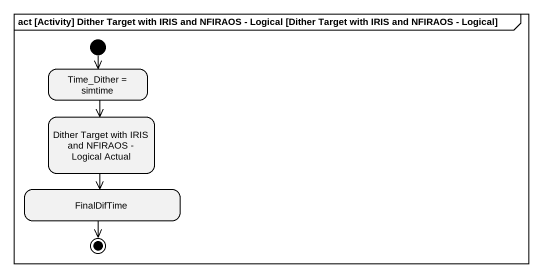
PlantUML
@startuml
mainframe act [Activity] Dither Target with IRIS and NFIRAOS - Logical [Dither Target with IRIS and NFIRAOS - Logical]
hide empty description
state "Time_Dither = simtime" as Time_Dither_simtime
state "Dither Target with IRIS and NFIRAOS - Logical Actual" as Dither_Target_with_IRIS_and
state FinalDifTime
[*] --> Time_Dither_simtime
Time_Dither_simtime --> Dither_Target_with_IRIS_and
Dither_Target_with_IRIS_and --> FinalDifTime
FinalDifTime --> [*]
@enduml
